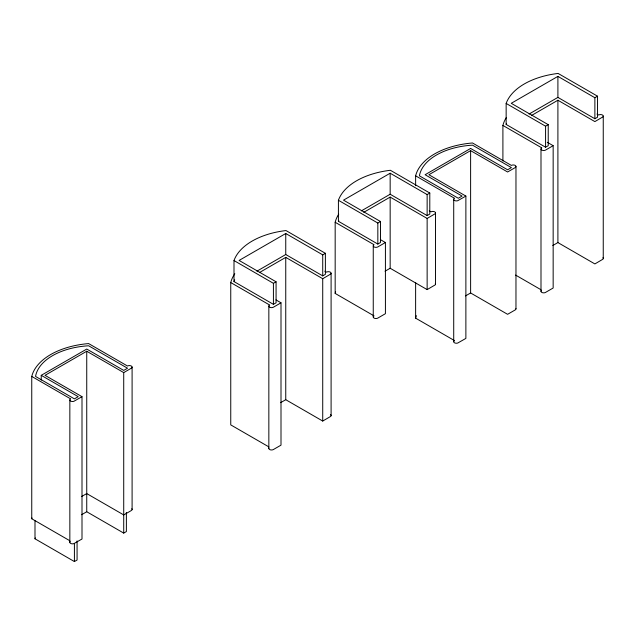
<?xml version="1.0" encoding="UTF-8"?>
<svg xmlns="http://www.w3.org/2000/svg" width="635" height="635" viewBox="0 0 635 635"><rect width="100%" height="100%" fill="white"/><g stroke="black" fill="none" stroke-linecap="round" stroke-linejoin="round"><path stroke-width="0.95" d="M325.382 253.317L322.723 254.849L285.75 233.505L239.101 260.437L276.074 281.789L276.074 302.808L273.423 304.34L233.998 281.583L233.998 260.556A66.715 38.521 0 0 1 285.964 230.561L325.382 253.317L325.382 274.344L322.723 275.876L285.75 254.524L256.913 271.177M429.792 193.04L427.141 194.572L390.16 173.22L343.511 200.152L380.484 221.504L380.484 242.522L377.833 244.062L338.415 221.297L338.415 200.279A66.715 38.521 0 0 1 390.374 170.283L429.792 193.04L429.792 214.058L427.141 215.59L390.16 194.246L361.323 210.891M597.535 96.195L594.876 97.727L557.903 76.375L511.254 103.307L548.227 124.658L548.227 145.685L545.576 147.217L506.151 124.452L506.151 103.434A66.715 38.521 0 0 1 558.117 73.438L597.535 96.195L597.535 117.213L594.876 118.745L557.903 97.401L529.066 114.046M41.235 375.333L86.749 349.052L123.73 370.403L127.516 368.213L88.638 345.773A59.269 34.219 0 0 0 35.544 376.428L74.414 398.867L78.208 396.677L41.235 375.333L41.235 380.087M69.779 540.71L31.75 518.755L31.75 376.428A67.048 38.711 0 0 1 88.638 343.583L127.516 366.022A2.683 1.548 0 0 1 131.31 366.022A2.683 1.548 0 0 1 131.31 368.213L123.722 372.594L86.741 351.242L45.021 375.333L82.002 396.677L82.002 539.012L73.866 543.639A2.683 1.548 0 0 1 70.652 543.401A2.683 1.548 0 0 1 70.168 541.56M259.35 272.613L285.75 257.373L322.723 278.717L330.74 274.018A2.683 1.548 0 0 0 330.049 272.018A2.683 1.548 0 0 0 326.517 272.153L324.826 271.177M363.768 212.328L390.16 197.088L427.141 218.44L435.15 213.741A2.683 1.548 0 0 0 434.459 211.733A2.683 1.548 0 0 0 430.927 211.868L429.244 210.891M415.623 185.706L415.623 175.824A67.048 38.711 0 0 1 472.511 142.978L511.389 165.417A2.683 1.548 0 0 1 515.183 165.417A2.683 1.548 0 0 1 515.183 167.608L507.595 171.99L470.614 150.638L428.895 174.728L465.876 196.072L465.876 338.407L457.732 343.035A2.683 1.548 0 0 1 454.327 342.678A2.683 1.548 0 0 1 454.366 340.677M531.503 115.483L557.903 100.243L594.876 121.595L602.893 116.896A2.683 1.548 0 0 0 602.202 114.895A2.683 1.548 0 0 0 598.67 115.022L596.979 114.046M233.998 260.556L273.423 283.321L276.074 281.789M338.415 200.279L377.833 223.036L380.484 221.504M506.151 103.434L545.576 126.19L548.227 124.658M82.002 396.677L73.858 401.304A2.683 1.548 0 0 1 70.398 400.907A2.683 1.548 0 0 1 70.628 398.867L31.75 376.428M268.915 448.064A2.683 1.548 0 0 0 270.216 449.77A2.683 1.548 0 0 0 273.423 449.517L281.003 445.143L281.003 302.808L273.423 307.189A2.683 1.548 0 0 1 269.629 307.189A2.683 1.548 0 0 1 269.629 304.998L230.751 282.551A67.048 38.711 0 0 1 234.807 273.748M373.65 316.166A2.683 1.548 0 0 0 374.277 318.191A2.683 1.548 0 0 0 377.833 318.072L385.421 313.69L385.421 242.522L377.833 246.904A2.683 1.548 0 0 1 374.039 246.904A2.683 1.548 0 0 1 374.039 244.713L335.169 222.274A67.048 38.711 0 0 1 338.701 214.241M465.876 196.072L457.732 200.7A2.683 1.548 0 0 1 454.263 200.303A2.683 1.548 0 0 1 454.493 198.263L415.623 175.824M541.29 290.592A2.683 1.548 0 0 0 542.1 292.552A2.683 1.548 0 0 0 545.576 292.394L553.156 288.012L553.156 145.685L545.576 150.058A2.683 1.548 0 0 1 541.782 150.058A2.683 1.548 0 0 1 541.782 147.868L502.904 125.428A67.048 38.711 0 0 1 506.444 117.396M385.048 271.209L390.16 268.256L427.141 289.608L435.15 284.909A2.683 1.548 0 0 0 435.285 283.512M81.637 496.522L86.741 493.578L123.722 514.922L131.31 510.548A2.683 1.548 0 0 0 131.802 508.746M81.653 514.691L86.741 511.746L123.722 533.098L126.381 531.566L126.381 512.453M280.638 402.653L285.75 399.701L322.723 421.053L330.74 416.354A2.683 1.548 0 0 0 330.47 414.584M465.511 295.918L470.614 292.973L507.595 314.317L515.183 309.943A2.683 1.548 0 0 0 515.93 308.602M552.791 245.523L557.903 242.578L594.876 263.93L602.893 259.223A2.683 1.548 0 0 0 602.94 257.731M34.996 520.652L34.996 538.805L74.414 561.562L77.073 560.03L77.073 540.925M547.275 142.288L553.156 145.685M515.58 275.074L540.941 289.711M380.373 239.617L385.421 242.522M415.623 282.567L415.623 318.151L454.493 340.598M335.169 222.274L335.169 293.433L374.039 315.881M275.963 299.895L281.003 302.808M268.788 446.842L230.751 424.886L230.751 282.551M603.25 116.149L603.25 258.485M594.876 97.727L594.876 118.745M557.903 76.375L557.903 97.401M557.903 100.243L557.903 242.578M545.576 126.19L545.576 147.217M540.996 148.963L540.996 291.298M515.969 166.513L515.969 308.848M502.904 125.428L502.904 161.012M470.614 150.638L470.614 292.973M453.715 199.366L453.715 341.701M435.507 212.995L435.507 284.162M427.141 194.572L427.141 215.59M427.141 218.44L427.141 289.608M390.16 173.22L390.16 194.246M390.16 197.088L390.16 268.256M377.833 223.036L377.833 244.062M373.253 245.808L373.253 316.976M331.097 273.28L331.097 415.608M322.723 254.849L322.723 275.876M322.723 278.717L322.723 421.053M285.75 233.505L285.75 254.524M285.75 257.373L285.75 399.701M273.423 283.321L273.423 304.34M268.843 306.094L268.843 448.421M132.096 367.117L132.096 509.453M123.722 372.594L123.722 533.098M86.741 351.242L86.741 511.746M74.414 543.409L74.414 561.562M69.842 399.971L69.842 542.306M31.75 518.755A67.048 38.711 0 0 1 31.972 517.938M34.996 538.805A66.715 38.521 0 0 1 35.33 537.924M233.998 281.583A66.715 38.521 0 0 1 234.696 279.829M506.151 124.452A66.715 38.521 0 0 1 506.484 123.579M415.623 318.151A67.048 38.711 0 0 1 416.369 315.698M335.169 293.433A67.048 38.711 0 0 1 335.629 291.798M338.415 221.297A66.715 38.521 0 0 1 338.741 220.424M470.622 148.447L425.101 174.728L462.082 196.072L458.287 198.263L419.417 175.824A59.269 34.219 0 0 1 472.511 145.161L511.389 167.608L507.603 169.791L470.622 148.447"/></g></svg>
